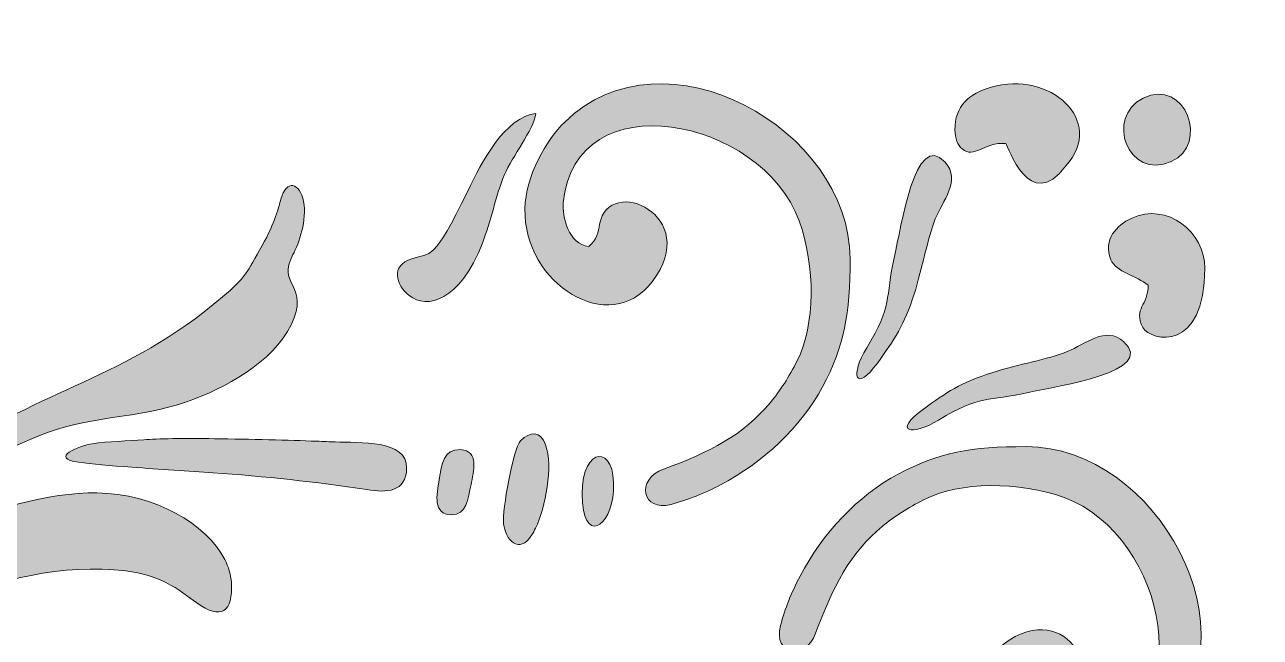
# Model space of a CAD drawing. Header units: inches. Extents: x -234 to 830, y -111 to 952.
# Drawn here: x -10.6 to 169.3, y 204 to 293.3 of the extents above; entities that cross this region are included whole.
import ezdxf

# ---------------------------------------------------------------- set-up
doc = ezdxf.new("R2010")
doc.units = ezdxf.units.IN
doc.header["$MEASUREMENT"] = 0
doc.layers.add('图层 1', color=7, linetype='Continuous')

# ---------------------------------------------------------------- blocks, each defined once
blk = doc.blocks.new('block 2')
at = {"layer": '图层 1', "true_color": 0xffffff}
h = blk.add_hatch(color=7, dxfattribs=at)
h.dxf.hatch_style = 2
edge = h.paths.add_edge_path()
edge.add_spline(control_points=[(80.79, 255.84), (88.16, 265.47), (74.45, 271.53), (73.13, 264.2), (72.94, 263.14), (72.75, 261.97), (71.55, 260.96), (68.6, 261.27), (67.66, 265.39), (67.84, 267.35), (69.49, 285.12), (96.7, 279.82), (102.18, 264.7), (104.58, 258.1), (104.53, 249.54), (101.9, 244.33), (100.7, 241.95), (99.41, 239.95), (98, 238.25), (94.08, 233.52), (89.2, 231.02), (82.44, 228.54), (78.33, 227.03), (79.29, 222.28), (83.55, 223.41), (85.98, 224.05), (88.41, 225.02), (90.73, 226.25), (96.93, 229.52), (102.47, 234.65), (105.6, 240.55), (108.76, 246.51), (109.6, 251.11), (109.6, 259.16), (109.6, 278.14), (82.45, 293.27), (68.05, 279.1), (65.35, 276.45), (62.34, 271.28), (62.25, 266.47), (62.05, 255.47), (74.6, 247.72), (80.79, 255.84)], knot_values=[0, 0, 0, 0, 1, 1, 1, 2, 2, 2, 3, 3, 3, 4, 4, 4, 5, 5, 5, 6, 6, 6, 7, 7, 7, 8, 8, 8, 9, 9, 9, 10, 10, 10, 11, 11, 11, 12, 12, 12, 13, 13, 13, 14, 14, 14, 14], degree=3, periodic=1)
h = blk.add_hatch(color=7, dxfattribs=at)
h.dxf.hatch_style = 2
edge = h.paths.add_edge_path()
edge.add_spline(control_points=[(132.27, 275.98), (132.64, 275.56), (135.69, 265.62), (141.03, 272.71), (146.91, 279.4), (138.65, 286.61), (130.14, 284.17), (126.96, 283.26), (124.81, 281.43), (124.88, 277.94), (124.91, 276.79), (125.23, 275.69), (125.91, 275.18), (127.69, 273.7), (129.05, 276.19), (132.27, 275.98)], knot_values=[0, 0, 0, 0, 1, 1, 1, 2, 2, 2, 3, 3, 3, 4, 4, 4, 5, 5, 5, 5], degree=3, periodic=1)
h = blk.add_hatch(color=7, dxfattribs=at)
h.dxf.hatch_style = 2
edge = h.paths.add_edge_path()
edge.add_spline(control_points=[(156.38, 273.33), (161.94, 275.77), (158.51, 285.66), (152.27, 282.57), (146.7, 279.8), (150.04, 270.56), (156.38, 273.33)], knot_values=[0, 0, 0, 0, 1, 1, 1, 2, 2, 2, 2], degree=3, periodic=1)
h = blk.add_hatch(color=7, dxfattribs=at)
h.dxf.hatch_style = 2
edge = h.paths.add_edge_path()
edge.add_spline(control_points=[(45.41, 253.81), (47.93, 251.79), (52.77, 252.93), (56.06, 261.45), (57.23, 264.44), (58.06, 268.52), (59.28, 271.43), (60.41, 274.1), (63.47, 277.93), (63.86, 280.32), (59.38, 279.9), (55.97, 273.26), (53.92, 269.05), (48.88, 258.69), (48.62, 260.09), (45.77, 259.18), (42.65, 258.19), (43.43, 255.39), (45.41, 253.81)], knot_values=[0, 0, 0, 0, 1, 1, 1, 2, 2, 2, 3, 3, 3, 4, 4, 4, 5, 5, 5, 6, 6, 6, 6], degree=3, periodic=1)
h = blk.add_hatch(color=7, dxfattribs=at)
h.dxf.hatch_style = 2
edge = h.paths.add_edge_path()
edge.add_spline(control_points=[(113.62, 244.04), (116.01, 247.33), (117.5, 249.52), (118.92, 254.01), (120.21, 258.1), (120.84, 261.99), (122.01, 264.99), (123.02, 267.55), (125.83, 270.6), (123.44, 273.23), (119.06, 278.07), (117, 263.61), (116.08, 259.53), (114.66, 253.21), (115.83, 252.48), (112.03, 246.23), (109.6, 242.25), (110.33, 239.52), (113.62, 244.04)], knot_values=[0, 0, 0, 0, 1, 1, 1, 2, 2, 2, 3, 3, 3, 4, 4, 4, 5, 5, 5, 6, 6, 6, 6], degree=3, periodic=1)
h = blk.add_hatch(color=7, dxfattribs=at)
h.dxf.hatch_style = 2
edge = h.paths.add_edge_path()
edge.add_spline(control_points=[(-27.64, 226.44), (-29.23, 224.66), (-28.08, 223.2), (-26.04, 223.92), (-24.93, 224.32), (-23.09, 226), (-21.89, 226.67), (-15.74, 230.11), (-15.75, 230.31), (-8.54, 233.39), (-1.77, 236.27), (6.11, 235.92), (12.98, 238.34), (18.5, 240.29), (25.52, 244.04), (28.21, 249.58), (31.04, 255.38), (26.01, 255.28), (28.47, 259.79), (29.37, 261.41), (30.52, 264.87), (30.02, 267.5), (29.48, 270.33), (27.54, 270.76), (26.71, 267.88), (26.35, 266.61), (25.92, 264.57), (23.99, 261.11), (21.85, 257.23), (21.46, 256.37), (18.23, 253.63), (3.66, 241.3), (-7.84, 240.57), (-21.97, 230.49), (-21.97, 230.49), (-27.64, 226.44), (-27.64, 226.44)], knot_values=[0, 0, 0, 0, 1, 1, 1, 2, 2, 2, 3, 3, 3, 4, 4, 4, 5, 5, 5, 6, 6, 6, 7, 7, 7, 8, 8, 8, 9, 9, 9, 10, 10, 10, 11, 11, 11, 12, 12, 12, 12], degree=3, periodic=1)
h = blk.add_hatch(color=7, dxfattribs=at)
h.dxf.hatch_style = 2
edge = h.paths.add_edge_path()
edge.add_spline(control_points=[(153.01, 255.33), (153.05, 252.4), (150.83, 251.98), (152.21, 249.17), (153.51, 247.09), (161.27, 245.56), (161.27, 257.79), (161.27, 263.03), (155.81, 267.53), (150.53, 265.05), (148.5, 264.09), (146.35, 262.02), (147.57, 259.04), (148.31, 257.25), (151.31, 256.7), (153.01, 255.33)], knot_values=[0, 0, 0, 0, 1, 1, 1, 2, 2, 2, 3, 3, 3, 4, 4, 4, 5, 5, 5, 5], degree=3, periodic=1)
h = blk.add_hatch(color=7, dxfattribs=at)
h.dxf.hatch_style = 2
edge = h.paths.add_edge_path()
edge.add_spline(control_points=[(122.47, 235.68), (128.72, 239.48), (129.45, 238.32), (135.76, 239.74), (139.85, 240.65), (154.31, 242.72), (149.46, 247.1), (146.83, 249.49), (143.79, 246.68), (141.23, 245.67), (138.24, 244.49), (134.33, 243.86), (130.25, 242.58), (125.76, 241.16), (123.56, 239.67), (120.27, 237.28), (115.76, 233.99), (118.49, 233.26), (122.47, 235.68)], knot_values=[0, 0, 0, 0, 1, 1, 1, 2, 2, 2, 3, 3, 3, 4, 4, 4, 5, 5, 5, 6, 6, 6, 6], degree=3, periodic=1)
h = blk.add_hatch(color=7, dxfattribs=at)
h.dxf.hatch_style = 2
edge = h.paths.add_edge_path()
edge.add_spline(control_points=[(63.25, 218.95), (63.44, 219.26), (63.62, 219.58), (63.79, 219.94), (65.27, 223), (66.39, 228.92), (65.27, 232.09), (64.56, 234.08), (62.96, 234.1), (61.62, 232.66), (60.52, 231.5), (58.93, 222.53), (59.14, 220.58), (59.38, 218.29), (61.43, 216.03), (63.25, 218.95)], knot_values=[0, 0, 0, 0, 1, 1, 1, 2, 2, 2, 3, 3, 3, 4, 4, 4, 5, 5, 5, 5], degree=3, periodic=1)
h = blk.add_hatch(color=7, dxfattribs=at)
h.dxf.hatch_style = 2
edge = h.paths.add_edge_path()
edge.add_spline(control_points=[(6.74, 232.82), (4.48, 232.61), (1.57, 232.6), (-0.73, 232.24), (-2.65, 231.93), (-7.15, 230.16), (-2.71, 229.54), (-0.92, 229.28), (1.91, 229.05), (5.01, 228.82), (8.98, 228.52), (13.41, 228.26), (16.81, 228.02), (24.3, 227.49), (31.8, 226.69), (39.22, 225.55), (42.12, 225.1), (44.95, 225.16), (45.03, 228.67), (45.14, 232.9), (38.08, 232.33), (34.62, 232.5), (33.88, 232.53), (32.95, 232.56), (31.88, 232.61), (28, 232.74), (22.22, 232.91), (17.05, 232.97), (12.64, 233.02), (8.68, 233), (6.74, 232.82)], knot_values=[0, 0, 0, 0, 1, 1, 1, 2, 2, 2, 3, 3, 3, 4, 4, 4, 5, 5, 5, 6, 6, 6, 7, 7, 7, 8, 8, 8, 9, 9, 9, 10, 10, 10, 10], degree=3, periodic=1)
h = blk.add_hatch(color=7, dxfattribs=at)
h.dxf.hatch_style = 2
edge = h.paths.add_edge_path()
edge.add_spline(control_points=[(70.59, 224.93), (70.59, 217.4), (74.87, 220.02), (75.16, 225.38), (75.55, 232.31), (70.59, 231.99), (70.59, 224.93)], knot_values=[0, 0, 0, 0, 1, 1, 1, 2, 2, 2, 2], degree=3, periodic=1)
h = blk.add_hatch(color=7, dxfattribs=at)
h.dxf.hatch_style = 2
edge = h.paths.add_edge_path()
edge.add_spline(control_points=[(52.86, 231.38), (50.36, 231.46), (50.16, 229.31), (49.77, 227.03), (49.38, 224.75), (48.84, 221.95), (51.51, 221.88), (53.82, 221.83), (53.97, 224.24), (54.4, 226.3), (54.78, 228.17), (55.59, 231.27), (52.86, 231.38)], knot_values=[0, 0, 0, 0, 1, 1, 1, 2, 2, 2, 3, 3, 3, 4, 4, 4, 4], degree=3, periodic=1)
h = blk.add_hatch(color=7, dxfattribs=at)
h.dxf.hatch_style = 2
edge = h.paths.add_edge_path()
edge.add_spline(control_points=[(102.31, 212.94), (101.08, 210.61), (100.11, 208.19), (99.47, 205.76), (98.33, 201.5), (103.09, 200.54), (104.59, 204.65), (107.08, 211.4), (109.58, 216.29), (114.31, 220.21), (116.01, 221.62), (118, 222.9), (120.39, 224.1), (125.6, 226.74), (134.17, 226.8), (140.76, 224.4), (155.88, 218.9), (161.18, 191.7), (143.42, 190.05), (141.45, 189.87), (137.32, 190.81), (137.02, 193.76), (138.03, 194.96), (139.2, 195.15), (140.27, 195.34), (147.58, 196.65), (141.53, 210.36), (131.9, 203), (123.78, 196.81), (131.53, 184.27), (142.52, 184.47), (147.35, 184.56), (152.51, 187.57), (155.16, 190.26), (169.34, 204.65), (154.21, 231.82), (135.23, 231.82), (127.17, 231.82), (122.57, 230.97), (116.62, 227.82), (110.71, 224.68), (105.58, 219.15), (102.31, 212.94)], knot_values=[0, 0, 0, 0, 1, 1, 1, 2, 2, 2, 3, 3, 3, 4, 4, 4, 5, 5, 5, 6, 6, 6, 7, 7, 7, 8, 8, 8, 9, 9, 9, 10, 10, 10, 11, 11, 11, 12, 12, 12, 13, 13, 13, 14, 14, 14, 14], degree=3, periodic=1)
h = blk.add_hatch(color=7, dxfattribs=at)
h.dxf.hatch_style = 2
edge = h.paths.add_edge_path()
edge.add_spline(control_points=[(18.53, 215.38), (15.9, 220.56), (8.29, 224.99), (-0.08, 225.08), (-7.05, 225.16), (-16.16, 222.73), (-22.19, 219.03), (-24.9, 217.37), (-27.5, 215.67), (-29.28, 215.62), (-30.27, 215.94), (-30.88, 217.68), (-31.33, 218.77), (-33.04, 222.89), (-35.12, 222), (-38.64, 219.77), (-40.83, 218.37), (-42.71, 216.55), (-43.59, 215.52), (-59.85, 196.47), (-55.67, 161.3), (-34.13, 145.75), (-30.85, 143.38), (-26.13, 140.41), (-23.18, 141.23), (-21.29, 145.51), (-22.6, 146.23), (-25.89, 147.52), (-32.21, 150), (-38.74, 156.16), (-41.61, 162.4), (-46.15, 172.24), (-43.3, 186.8), (-37.94, 194.79), (-34.14, 200.46), (-28.84, 205.06), (-22.78, 208.32), (-14.58, 212.74), (-5, 214.76), (4.14, 213.71), (6.56, 213.42), (8.45, 212.78), (9.98, 212.02), (11.86, 211.07), (13.22, 209.94), (14.45, 209.07), (18, 206.51), (19.79, 207.68), (19.5, 212.05), (19.42, 213.17), (19.09, 214.29), (18.53, 215.38)], knot_values=[0, 0, 0, 0, 1, 1, 1, 2, 2, 2, 3, 3, 3, 4, 4, 4, 5, 5, 5, 6, 6, 6, 7, 7, 7, 8, 8, 8, 9, 9, 9, 10, 10, 10, 11, 11, 11, 12, 12, 12, 13, 13, 13, 14, 14, 14, 15, 15, 15, 16, 16, 16, 17, 17, 17, 17], degree=3, periodic=1)
at = {"layer": '图层 1', "lineweight": 0}
for points, knots in [([(80.79, 255.84), (88.16, 265.47), (74.45, 271.53), (73.13, 264.2), (72.94, 263.14), (72.75, 261.97), (71.55, 260.96), (68.6, 261.27), (67.66, 265.39), (67.84, 267.35), (69.49, 285.12), (96.7, 279.82), (102.18, 264.7), (104.58, 258.1), (104.53, 249.54), (101.9, 244.33), (100.7, 241.95), (99.41, 239.95), (98, 238.25), (94.08, 233.52), (89.2, 231.02), (82.44, 228.54), (78.33, 227.03), (79.29, 222.28), (83.55, 223.41), (85.98, 224.05), (88.41, 225.02), (90.73, 226.25), (96.93, 229.52), (102.47, 234.65), (105.6, 240.55), (108.76, 246.51), (109.6, 251.11), (109.6, 259.16), (109.6, 278.14), (82.45, 293.27), (68.05, 279.1), (65.35, 276.45), (62.34, 271.28), (62.25, 266.47), (62.05, 255.47), (74.6, 247.72), (80.79, 255.84)], [0, 0, 0, 0, 1, 1, 1, 2, 2, 2, 3, 3, 3, 4, 4, 4, 5, 5, 5, 6, 6, 6, 7, 7, 7, 8, 8, 8, 9, 9, 9, 10, 10, 10, 11, 11, 11, 12, 12, 12, 13, 13, 13, 14, 14, 14, 14]), ([(132.27, 275.98), (132.64, 275.56), (135.69, 265.62), (141.03, 272.71), (146.91, 279.4), (138.65, 286.61), (130.14, 284.17), (126.96, 283.26), (124.81, 281.43), (124.88, 277.94), (124.91, 276.79), (125.23, 275.69), (125.91, 275.18), (127.69, 273.7), (129.05, 276.19), (132.27, 275.98)], [0, 0, 0, 0, 1, 1, 1, 2, 2, 2, 3, 3, 3, 4, 4, 4, 5, 5, 5, 5]), ([(156.38, 273.33), (161.94, 275.77), (158.51, 285.66), (152.27, 282.57), (146.7, 279.8), (150.04, 270.56), (156.38, 273.33)], [0, 0, 0, 0, 1, 1, 1, 2, 2, 2, 2]), ([(45.41, 253.81), (47.93, 251.79), (52.77, 252.93), (56.06, 261.45), (57.23, 264.44), (58.06, 268.52), (59.28, 271.43), (60.41, 274.1), (63.47, 277.93), (63.86, 280.32), (59.38, 279.9), (55.97, 273.26), (53.92, 269.05), (48.88, 258.69), (48.62, 260.09), (45.77, 259.18), (42.65, 258.19), (43.43, 255.39), (45.41, 253.81)], [0, 0, 0, 0, 1, 1, 1, 2, 2, 2, 3, 3, 3, 4, 4, 4, 5, 5, 5, 6, 6, 6, 6]), ([(113.62, 244.04), (116.01, 247.33), (117.5, 249.52), (118.92, 254.01), (120.21, 258.1), (120.84, 261.99), (122.01, 264.99), (123.02, 267.55), (125.83, 270.6), (123.44, 273.23), (119.06, 278.07), (117, 263.61), (116.08, 259.53), (114.66, 253.21), (115.83, 252.48), (112.03, 246.23), (109.6, 242.25), (110.33, 239.52), (113.62, 244.04)], [0, 0, 0, 0, 1, 1, 1, 2, 2, 2, 3, 3, 3, 4, 4, 4, 5, 5, 5, 6, 6, 6, 6]), ([(-27.64, 226.44), (-29.23, 224.66), (-28.08, 223.2), (-26.04, 223.92), (-24.93, 224.32), (-23.09, 226), (-21.89, 226.67), (-15.74, 230.11), (-15.75, 230.31), (-8.54, 233.39), (-1.77, 236.27), (6.11, 235.92), (12.98, 238.34), (18.5, 240.29), (25.52, 244.04), (28.21, 249.58), (31.04, 255.38), (26.01, 255.28), (28.47, 259.79), (29.37, 261.41), (30.52, 264.87), (30.02, 267.5), (29.48, 270.33), (27.54, 270.76), (26.71, 267.88), (26.35, 266.61), (25.92, 264.57), (23.99, 261.11), (21.85, 257.23), (21.46, 256.37), (18.23, 253.63), (3.66, 241.3), (-7.84, 240.57), (-21.97, 230.49), (-21.97, 230.49), (-27.64, 226.44), (-27.64, 226.44)], [0, 0, 0, 0, 1, 1, 1, 2, 2, 2, 3, 3, 3, 4, 4, 4, 5, 5, 5, 6, 6, 6, 7, 7, 7, 8, 8, 8, 9, 9, 9, 10, 10, 10, 11, 11, 11, 12, 12, 12, 12]), ([(153.01, 255.33), (153.05, 252.4), (150.83, 251.98), (152.21, 249.17), (153.51, 247.09), (161.27, 245.56), (161.27, 257.79), (161.27, 263.03), (155.81, 267.53), (150.53, 265.05), (148.5, 264.09), (146.35, 262.02), (147.57, 259.04), (148.31, 257.25), (151.31, 256.7), (153.01, 255.33)], [0, 0, 0, 0, 1, 1, 1, 2, 2, 2, 3, 3, 3, 4, 4, 4, 5, 5, 5, 5]), ([(122.47, 235.68), (128.72, 239.48), (129.45, 238.32), (135.76, 239.74), (139.85, 240.65), (154.31, 242.72), (149.46, 247.1), (146.83, 249.49), (143.79, 246.68), (141.23, 245.67), (138.24, 244.49), (134.33, 243.86), (130.25, 242.58), (125.76, 241.16), (123.56, 239.67), (120.27, 237.28), (115.76, 233.99), (118.49, 233.26), (122.47, 235.68)], [0, 0, 0, 0, 1, 1, 1, 2, 2, 2, 3, 3, 3, 4, 4, 4, 5, 5, 5, 6, 6, 6, 6]), ([(63.25, 218.95), (63.44, 219.26), (63.62, 219.58), (63.79, 219.94), (65.27, 223), (66.39, 228.92), (65.27, 232.09), (64.56, 234.08), (62.96, 234.1), (61.62, 232.66), (60.52, 231.5), (58.93, 222.53), (59.14, 220.58), (59.38, 218.29), (61.43, 216.03), (63.25, 218.95)], [0, 0, 0, 0, 1, 1, 1, 2, 2, 2, 3, 3, 3, 4, 4, 4, 5, 5, 5, 5]), ([(6.74, 232.82), (4.48, 232.61), (1.57, 232.6), (-0.73, 232.24), (-2.65, 231.93), (-7.15, 230.16), (-2.71, 229.54), (-0.92, 229.28), (1.91, 229.05), (5.01, 228.82), (8.98, 228.52), (13.41, 228.26), (16.81, 228.02), (24.3, 227.49), (31.8, 226.69), (39.22, 225.55), (42.12, 225.1), (44.95, 225.16), (45.03, 228.67), (45.14, 232.9), (38.08, 232.33), (34.62, 232.5), (33.88, 232.53), (32.95, 232.56), (31.88, 232.61), (28, 232.74), (22.22, 232.91), (17.05, 232.97), (12.64, 233.02), (8.68, 233), (6.74, 232.82)], [0, 0, 0, 0, 1, 1, 1, 2, 2, 2, 3, 3, 3, 4, 4, 4, 5, 5, 5, 6, 6, 6, 7, 7, 7, 8, 8, 8, 9, 9, 9, 10, 10, 10, 10]), ([(70.59, 224.93), (70.59, 217.4), (74.87, 220.02), (75.16, 225.38), (75.55, 232.31), (70.59, 231.99), (70.59, 224.93)], [0, 0, 0, 0, 1, 1, 1, 2, 2, 2, 2]), ([(52.86, 231.38), (50.36, 231.46), (50.16, 229.31), (49.77, 227.03), (49.38, 224.75), (48.84, 221.95), (51.51, 221.88), (53.82, 221.83), (53.97, 224.24), (54.4, 226.3), (54.78, 228.17), (55.59, 231.27), (52.86, 231.38)], [0, 0, 0, 0, 1, 1, 1, 2, 2, 2, 3, 3, 3, 4, 4, 4, 4]), ([(102.31, 212.94), (101.08, 210.61), (100.11, 208.19), (99.47, 205.76), (98.33, 201.5), (103.09, 200.54), (104.59, 204.65), (107.08, 211.4), (109.58, 216.29), (114.31, 220.21), (116.01, 221.62), (118, 222.9), (120.39, 224.1), (125.6, 226.74), (134.17, 226.8), (140.76, 224.4), (155.88, 218.9), (161.18, 191.7), (143.42, 190.05), (141.45, 189.87), (137.32, 190.81), (137.02, 193.76), (138.03, 194.96), (139.2, 195.15), (140.27, 195.34), (147.58, 196.65), (141.53, 210.36), (131.9, 203), (123.78, 196.81), (131.53, 184.27), (142.52, 184.47), (147.35, 184.56), (152.51, 187.57), (155.16, 190.26), (169.34, 204.65), (154.21, 231.82), (135.23, 231.82), (127.17, 231.82), (122.57, 230.97), (116.62, 227.82), (110.71, 224.68), (105.58, 219.15), (102.31, 212.94)], [0, 0, 0, 0, 1, 1, 1, 2, 2, 2, 3, 3, 3, 4, 4, 4, 5, 5, 5, 6, 6, 6, 7, 7, 7, 8, 8, 8, 9, 9, 9, 10, 10, 10, 11, 11, 11, 12, 12, 12, 13, 13, 13, 14, 14, 14, 14]), ([(18.53, 215.38), (15.9, 220.56), (8.29, 224.99), (-0.08, 225.08), (-7.05, 225.16), (-16.16, 222.73), (-22.19, 219.03), (-24.9, 217.37), (-27.5, 215.67), (-29.28, 215.62), (-30.27, 215.94), (-30.88, 217.68), (-31.33, 218.77), (-33.04, 222.89), (-35.12, 222), (-38.64, 219.77), (-40.83, 218.37), (-42.71, 216.55), (-43.59, 215.52), (-59.85, 196.47), (-55.67, 161.3), (-34.13, 145.75), (-30.85, 143.38), (-26.13, 140.41), (-23.18, 141.23), (-21.29, 145.51), (-22.6, 146.23), (-25.89, 147.52), (-32.21, 150), (-38.74, 156.16), (-41.61, 162.4), (-46.15, 172.24), (-43.3, 186.8), (-37.94, 194.79), (-34.14, 200.46), (-28.84, 205.06), (-22.78, 208.32), (-14.58, 212.74), (-5, 214.76), (4.14, 213.71), (6.56, 213.42), (8.45, 212.78), (9.98, 212.02), (11.86, 211.07), (13.22, 209.94), (14.45, 209.07), (18, 206.51), (19.79, 207.68), (19.5, 212.05), (19.42, 213.17), (19.09, 214.29), (18.53, 215.38)], [0, 0, 0, 0, 1, 1, 1, 2, 2, 2, 3, 3, 3, 4, 4, 4, 5, 5, 5, 6, 6, 6, 7, 7, 7, 8, 8, 8, 9, 9, 9, 10, 10, 10, 11, 11, 11, 12, 12, 12, 13, 13, 13, 14, 14, 14, 15, 15, 15, 16, 16, 16, 17, 17, 17, 17])]:
    blk.add_open_spline(points, degree=3, knots=knots, dxfattribs=at)

msp = doc.modelspace()

# ---------------------------------------------------------------- block references
at = {"layer": '图层 1'}
msp.add_blockref('block 2', (0, 0), dxfattribs=at)

doc.saveas('drawing.dxf')
